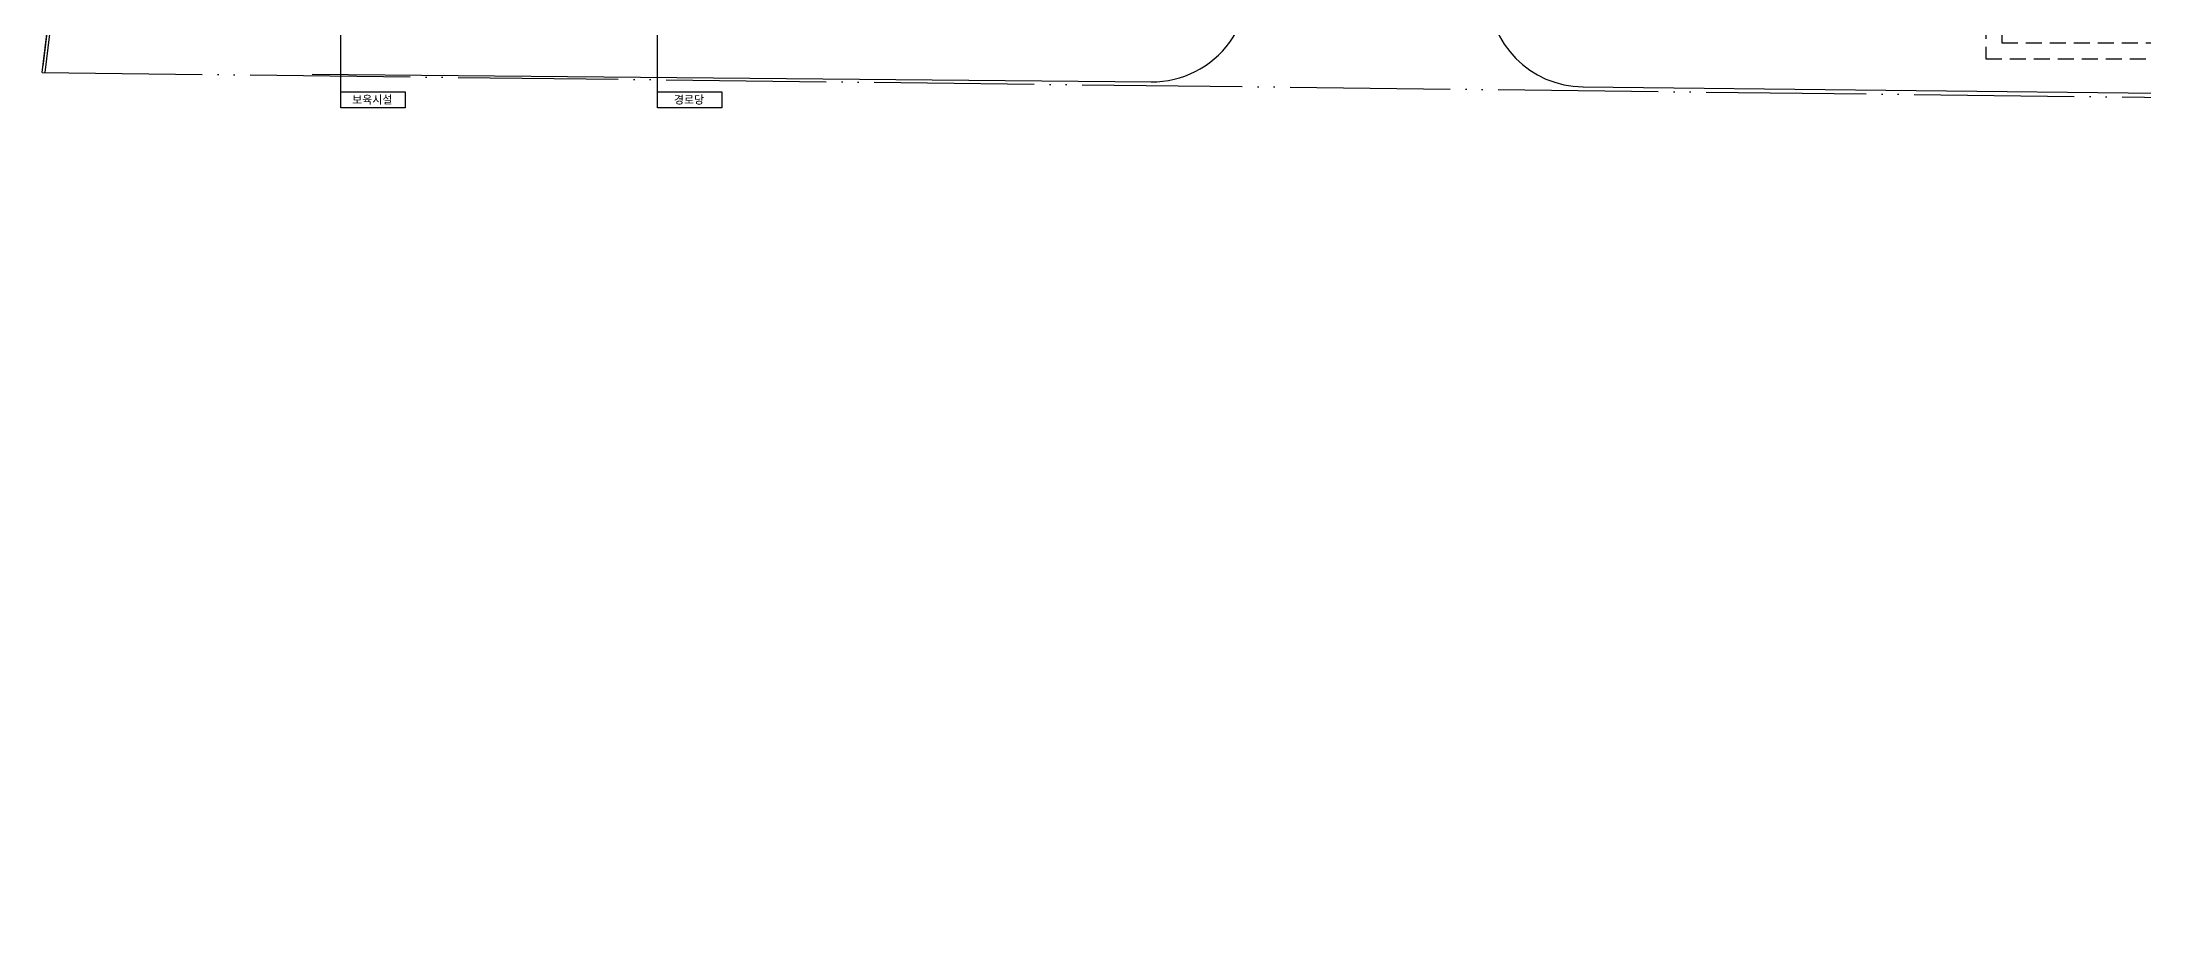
# Model space of a CAD drawing. Header units: millimetres. Extents: x -7616 to 421613, y 91067 to 341353.
# Drawn here: x 71128 to 202489, y 93768 to 148621 of the extents above; entities that cross this region are included whole.
import ezdxf
from ezdxf.enums import TextEntityAlignment as Align

# ---------------------------------------------------------------- set-up
doc = ezdxf.new("R2010")
doc.units = ezdxf.units.MM
doc.header["$LTSCALE"] = 500
doc.header["$MEASUREMENT"] = 0
doc.linetypes.add('CEN-2', pattern=[26, 20, -2, 0, -2, 0, -2])
doc.linetypes.add('HOON1', pattern=[3, 2, -1])
for name, color, linetype in [('e-plan', 9, 'CONTINUOUS'), ('e-room-box', 7, 'CONTINUOUS'), ('e-text', 6, 'CONTINUOUS')]:
    doc.layers.add(name, color=color, linetype=linetype)
doc.styles.add('돋움', font='Dotum.ttf')

# ---------------------------------------------------------------- blocks, each defined once
blk = doc.blocks.new('A$C5A682445')
at = {"layer": 'e-plan', "linetype": 'CEN-2'}
blk.add_lwpolyline([(0, 0), (-297528, 10), (-297528, 10), (-303990, -8224), (-308983, -15349), (-313535, -22301), (-318191, -30434), (-321988, -37700), (-326350, -46726), (-329347, -53776), (-332994, -63217), (-336011, -72512), (-338199, -80180), (-340420, -89567), (-341938, -97463), (-342555, -101281), (-343809, -111602), (-343809, -111602), (-343809, -111602), (-96696, -114499)], dxfattribs=at)

msp = doc.modelspace()

# ---------------------------------------------------------------- linework, layer by layer
at = {"layer": 'e-plan'}
for p, q in [((88013, 146608), (140443, 146136)), ((167431, 145821), (318191, 144169))]:
    msp.add_line(p, q, dxfattribs=at)
for points in [[(71128, 146716), (72382, 157037), (72999, 160856), (74517, 168752), (76738, 178138), (78926, 185807), (81943, 195101), (85590, 204542), (88587, 211592), (92949, 220618), (96746, 227884), (101402, 236017), (105954, 242969), (110947, 250094), (114178, 254211), (117409, 258328), (127282, 258325)], [(71329, 146714), (72580, 157009), (73196, 160821), (74712, 168710), (76932, 178088), (79118, 185748), (82132, 195034), (85775, 204467), (88769, 211510), (93128, 220528), (96922, 227788), (101572, 235913), (106120, 242857), (111108, 249975), (114336, 254088), (117507, 258128), (127157, 258126)]]:
    msp.add_lwpolyline(points, dxfattribs=at)
at = {"layer": 'e-plan', "linetype": 'HOON1'}
msp.add_lwpolyline([(322797, 93768), (410847, 93768), (410847, 180518), (411697, 180518), (411697, 254918), (345747, 254918), (345747, 256818), (328747, 256818), (328747, 254918), (180497, 254918), (180497, 256818), (163497, 256818), (163497, 254918), (117061, 254918), (96746, 223754), (79283, 184113), (75797, 163222), (75797, 149818), (192597, 149818), (192597, 147568), (322797, 147568), (322797, 93768)], dxfattribs=at)
msp.add_lwpolyline([(323797, 94768), (409847, 94768), (409847, 181518), (410697, 181518), (410697, 253918), (344747, 253918), (344747, 255818), (329747, 255818), (329747, 253918), (179497, 253918), (179497, 255818), (164497, 255818), (164497, 253918), (117603, 253918), (97628, 223277), (80248, 183824), (76797, 163139), (76797, 150818), (193597, 150818), (193597, 148568), (323797, 148568)], close=True, dxfattribs=at)
at = {"layer": 'e-plan'}
for centre, start, end in [((140497, 152136), 269.48445, 18.74499), ((167497, 151821), 180, 269.37201)]:
    msp.add_arc(centre, 6000, start, end, dxfattribs=at)
at = {"layer": 'e-room-box'}
for p, q in [((89798, 145515), (89798, 171870)), ((89798, 145515), (89798, 171870)), ((109589, 145515), (109589, 162352)), ((109589, 145515), (109589, 162352))]:
    msp.add_line(p, q, dxfattribs=at)
for points in [[(93824, 144515), (89798, 144515), (89798, 145515), (93824, 145515)], [(113616, 144515), (109589, 144515), (109589, 145515), (113616, 145515)]]:
    msp.add_lwpolyline(points, close=True, dxfattribs=at)

# ---------------------------------------------------------------- block references
at = {"layer": 'e-plan'}
msp.add_blockref('A$C5A682445', (414937, 258318), dxfattribs=at)

# ---------------------------------------------------------------- texts
at = {"layer": 'e-text', "style": '돋움'}
for s, p in [('보육시설', (91769, 145015)), ('경로당', (111561, 145015))]:
    msp.add_text(s, height=500, dxfattribs=at).set_placement(p, align=Align.MIDDLE_CENTER)

doc.saveas('drawing.dxf')
